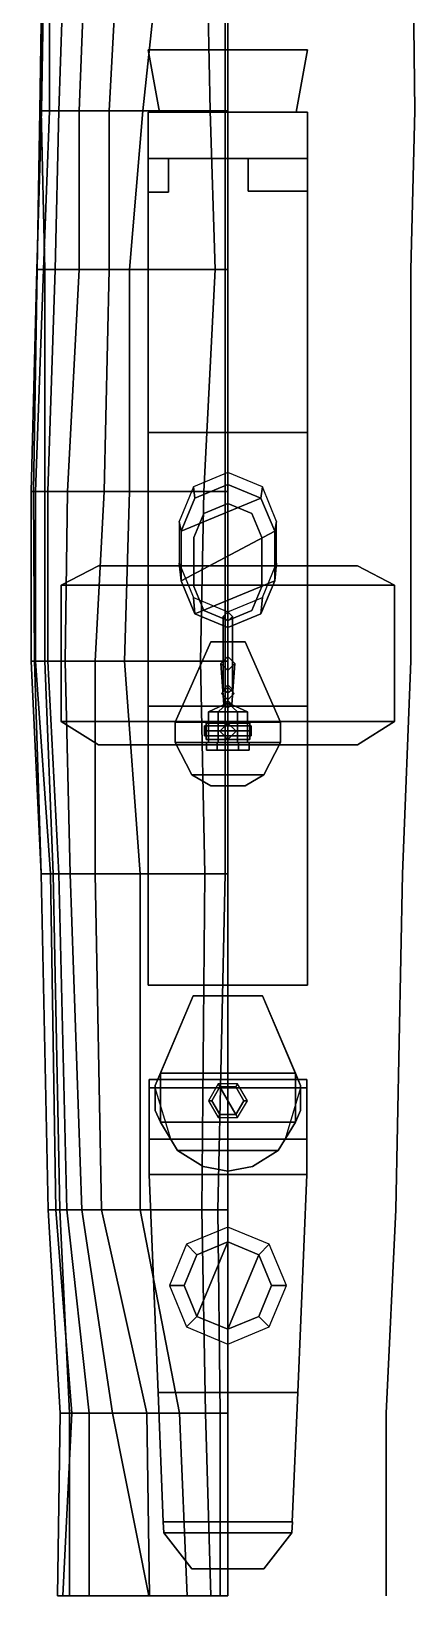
# Model space of a CAD drawing. Extents: x -5 to 4.8, y -34.4 to 50.8.
# Drawn here: x -5.04 to 4.79, y -34.43 to 5.68 of the extents above; entities that cross this region are included whole.
import ezdxf

# ---------------------------------------------------------------- set-up
doc = ezdxf.new("R2010")
doc.units = 0
doc.layers.get('0').update_dxf_attribs({"linetype": 'CONTINUOUS'})
doc.layers.add('RAILINGS', color=6, linetype='CONTINUOUS')

msp = doc.modelspace()

# ---------------------------------------------------------------- linework, layer by layer
for points in [[(-4.74, 8.7, 1.15), (-4.69, 8.7, 0.42), (-4.78, 3.64, -0.41), (-4.82, 3.64, 0.21)], [(-4.74, 8.7, 3.3), (-4.74, 8.7, 1.15), (-4.82, 3.64, 0.21), (-4.79, 3.64, 3.14)], [(0, 8.7, 3.46), (-4.74, 8.7, 3.3), (-4.79, 3.64, 3.14), (0, 3.64, 3.3)], [(-4.69, 8.7, 0.42), (-4.57, 8.7, -0.37), (-4.57, 3.64, -1.24), (-4.78, 3.64, -0.41)], [(-4.57, 8.7, -0.37), (-4.16, 8.7, -1.48), (-4.33, 3.64, -1.64), (-4.57, 3.64, -1.24)], [(-4.16, 8.7, -1.48), (-3.62, 8.7, -2.08), (-3.81, 3.64, -2.19), (-4.33, 3.64, -1.64)], [(-3.62, 8.7, -2.08), (-2.77, 8.7, -2.53), (-3.04, 3.64, -2.51), (-3.81, 3.64, -2.19)], [(-2.77, 8.7, -2.53), (-1.64, 8.7, -2.83), (-2.18, 3.64, -2.71), (-3.04, 3.64, -2.51)], [(-1.64, 8.7, -2.83), (-0.56, 8.7, -2.99), (-0.45, 3.64, -2.89), (-2.18, 3.64, -2.71)], [(-0.56, 8.7, -2.99), (-0.07, 8.7, -3), (-0.07, 3.64, -2.93), (-0.45, 3.64, -2.89)], [(-0.07, 8.7, -3), (0, 8.7, -3.02), (0, 3.64, -2.94), (-0.07, 3.64, -2.93)], [(1.75, 3.6, 5.51), (2.04, 5.2, 6.92), (-2.04, 5.2, 6.92), (-1.75, 3.6, 5.51)], [(-1.75, 3.6, 5.51), (-2.04, 5.2, 6.92), (2.04, 5.2, 6.92), (1.75, 3.6, 5.51)], [(-4.78, 3.64, -0.41), (-4.57, 3.64, -1.24), (-4.73, -0.43, -1.17), (-4.9, -0.43, -0.46)], [(-4.82, 3.64, 0.21), (-4.78, 3.64, -0.41), (-4.9, -0.43, -0.46), (-4.89, -0.43, 1.61)], [(-4.79, 3.64, 3.14), (-4.82, 3.64, 0.21), (-4.89, -0.43, 1.61), (-4.69, -0.43, 3.07)], [(0, 3.64, 3.3), (-4.79, 3.64, 3.14), (-4.69, -0.43, 3.07), (0, -0.43, 3.2)], [(-4.57, 3.64, -1.24), (-4.33, 3.64, -1.64), (-4.43, -0.43, -1.84), (-4.73, -0.43, -1.17)], [(-4.33, 3.64, -1.64), (-3.81, 3.64, -2.19), (-3.81, -0.43, -2.29), (-4.43, -0.43, -1.84)], [(-3.81, 3.64, -2.19), (-3.04, 3.64, -2.51), (-3.04, -0.43, -2.61), (-3.81, -0.43, -2.29)], [(-3.04, 3.64, -2.51), (-2.18, 3.64, -2.71), (-2.52, -0.43, -2.7), (-3.04, -0.43, -2.61)], [(-2.18, 3.64, -2.71), (-0.45, 3.64, -2.89), (-0.33, -0.43, -2.97), (-2.52, -0.43, -2.7)], [(-0.45, 3.64, -2.89), (-0.07, 3.64, -2.93), (-0.07, -0.43, -2.98), (-0.33, -0.43, -2.97)], [(-0.07, 3.64, -2.93), (0, 3.64, -2.94), (0, -0.43, -3.04), (-0.07, -0.43, -2.98)], [(2.04, 3.6, 5.66), (-2.04, 3.6, 5.66), (-2.04, 2.41, 5.66), (2.04, 2.41, 5.66)], [(2.04, 3.6, 3.2), (-2.04, 3.6, 3.2), (-2.04, 3.6, 5.66), (2.04, 3.6, 5.66)], [(-2.04, 2.41, 5.66), (-2.04, 3.6, 5.66), (-2.04, 3.6, 3.2), (-2.04, 2.41, 3.2)], [(2.04, 2.41, 3.2), (2.04, 3.6, 3.2), (2.04, 3.6, 5.66), (2.04, 2.41, 5.66)], [(2.04, 2.41, 5.66), (-2.04, 2.41, 5.66), (-2.04, 2.41, 4.45), (2.04, 2.41, 4.45)], [(-1.52, 2.41, 5.45), (-2.04, 2.41, 5.45), (-2.04, 1.55, 5.45), (-1.52, 1.55, 5.45)], [(-2.04, 1.55, 5.45), (-2.04, 2.41, 5.45), (-2.04, 2.41, 4.45), (-2.04, 1.55, 4.45)], [(2.04, 2.41, 4.45), (-2.04, 2.41, 4.45), (-2.04, -4.61, 4.45), (2.04, -4.61, 4.45)], [(-2.04, -4.61, 4.45), (-2.04, 2.41, 4.45), (-2.04, 2.41, 3.2), (-2.04, -4.61, 3)], [(-1.52, 1.55, 4.45), (-1.52, 2.41, 4.45), (-1.52, 2.41, 5.45), (-1.52, 1.55, 5.45)], [(2.04, 2.41, 5.45), (0.52, 2.41, 5.45), (0.52, 1.58, 5.45), (2.04, 1.58, 5.45)], [(0.52, 1.58, 5.45), (0.52, 2.41, 5.45), (0.52, 2.41, 4.45), (0.52, 1.58, 4.45)], [(2.04, 1.58, 4.45), (2.04, 2.41, 4.45), (2.04, 2.41, 5.45), (2.04, 1.58, 5.45)], [(2.04, -4.61, 3), (2.04, 2.41, 3.2), (2.04, 2.41, 4.45), (2.04, -4.61, 4.45)], [(-1.52, 1.55, 5.45), (-2.04, 1.55, 5.45), (-2.04, 1.55, 4.45), (-1.52, 1.55, 4.45)], [(2.04, 1.58, 5.45), (0.52, 1.58, 5.45), (0.52, 1.58, 4.45), (2.04, 1.58, 4.45)], [(-4.9, -0.43, -0.46), (-4.73, -0.43, -1.17), (-4.93, -6.12, -1.25), (-5.04, -6.12, -0.63)], [(-4.89, -0.43, 1.61), (-4.9, -0.43, -0.46), (-5.04, -6.12, -0.63), (-4.98, -6.12, 1.08)], [(-4.69, -0.43, 3.07), (-4.89, -0.43, 1.61), (-4.98, -6.12, 1.08), (-4.69, -6.12, 2.89)], [(-4.73, -0.43, -1.17), (-4.43, -0.43, -1.84), (-4.62, -6.12, -1.92), (-4.93, -6.12, -1.25)], [(0, -0.43, 3.2), (-4.69, -0.43, 3.07), (-4.69, -6.12, 2.89), (0, -6.12, 3.04)], [(-4.43, -0.43, -1.84), (-3.81, -0.43, -2.29), (-4.11, -6.12, -2.37), (-4.62, -6.12, -1.92)], [(-3.81, -0.43, -2.29), (-3.04, -0.43, -2.61), (-3.17, -6.12, -2.69), (-4.11, -6.12, -2.37)], [(-3.04, -0.43, -2.61), (-2.52, -0.43, -2.7), (-2.52, -6.12, -2.81), (-3.17, -6.12, -2.69)], [(-2.52, -0.43, -2.7), (-0.33, -0.43, -2.97), (-0.62, -6.12, -3.05), (-2.52, -6.12, -2.81)], [(-0.33, -0.43, -2.97), (-0.07, -0.43, -2.98), (-0.07, -6.12, -3.06), (-0.62, -6.12, -3.05)], [(-0.07, -0.43, -2.98), (0, -0.43, -3.04), (0, -6.12, -3.12), (-0.07, -6.12, -3.06)], [(2.04, -4.61, 5.22), (-2.04, -4.61, 5.22), (-2.04, -11.63, 5.22), (2.04, -11.63, 5.22)], [(-2.04, -11.63, 5.22), (-2.04, -4.61, 5.22), (-2.04, -4.61, 2.97), (-2.04, -11.63, 2.94)], [(2.04, -4.61, 4.45), (-2.04, -4.61, 4.45), (-2.04, -4.61, 5.22), (2.04, -4.61, 5.22)], [(2.04, -11.63, 2.94), (2.04, -4.61, 2.97), (2.04, -4.61, 5.22), (2.04, -11.63, 5.22)], [(-0.884, -6.006, 5.22), (-1.25, -6.89, 5.22), (-1.2, -7.14, 9.68), (-0.849, -6.29, 9.76)], [(-1.2, -7.14, 9.68), (0.849, -6.29, 9.76), (0, -5.94, 9.79), (-0.849, -6.29, 9.76)], [(0, -5.64, 5.22), (-0.884, -6.006, 5.22), (-0.849, -6.29, 9.76), (0, -5.94, 9.79)], [(0.884, -6.006, 5.22), (0, -5.64, 5.22), (0, -5.94, 9.79), (0.849, -6.29, 9.76)], [(1.25, -6.89, 5.22), (0.884, -6.006, 5.22), (0.849, -6.29, 9.76), (1.2, -7.14, 9.68)], [(-4.98, -6.12, 1.08), (-5.04, -6.12, -0.63), (-5.04, -10.47, -0.6), (-4.96, -10.47, 1.48)], [(-5.04, -6.12, -0.63), (-4.93, -6.12, -1.25), (-4.93, -10.47, -1.22), (-5.04, -10.47, -0.6)], [(-4.69, -6.12, 2.89), (-4.98, -6.12, 1.08), (-4.96, -10.47, 1.48), (-4.69, -10.47, 2.92)], [(-4.93, -6.12, -1.25), (-4.62, -6.12, -1.92), (-4.62, -10.47, -1.89), (-4.93, -10.47, -1.22)], [(0, -6.12, 3.04), (-4.69, -6.12, 2.89), (-4.69, -10.47, 2.92), (0, -10.47, 3.07)], [(-4.62, -6.12, -1.92), (-4.11, -6.12, -2.37), (-4.17, -10.47, -2.34), (-4.62, -10.47, -1.89)], [(-4.11, -6.12, -2.37), (-3.17, -6.12, -2.69), (-3.4, -10.47, -2.66), (-4.17, -10.47, -2.34)], [(-3.17, -6.12, -2.69), (-2.52, -6.12, -2.81), (-2.65, -10.47, -2.78), (-3.4, -10.47, -2.66)], [(-2.52, -6.12, -2.81), (-0.62, -6.12, -3.05), (-0.7, -10.47, -3.06), (-2.65, -10.47, -2.78)], [(-1.2, -8.41, 9.52), (1.2, -7.14, 9.68), (0.849, -6.29, 9.76), (-1.2, -7.14, 9.68)], [(-0.62, -6.12, -3.05), (-0.07, -6.12, -3.06), (-0.07, -10.47, -3.07), (-0.7, -10.47, -3.06)], [(-0.07, -6.12, -3.06), (0, -6.12, -3.12), (0, -10.47, -3.09), (-0.07, -10.47, -3.07)], [(-0.615, -6.685, 9.72), (-0.87, -7.3, 9.65), (-0.87, -7.3, 10.93), (-0.615, -6.685, 11.18)], [(-0.87, -7.3, 9.65), (-0.615, -6.685, 9.72), (-0.615, -6.685, 11.18), (-0.87, -7.3, 10.93)], [(0, -6.43, 9.74), (-0.615, -6.685, 9.72), (-0.615, -6.685, 11.18), (0, -6.43, 11.25)], [(-0.615, -6.685, 9.72), (0, -6.43, 9.74), (0, -6.43, 11.25), (-0.615, -6.685, 11.18)], [(0.615, -6.685, 9.72), (0, -6.43, 9.74), (0, -6.43, 11.25), (0.615, -6.685, 11.18)], [(0, -6.43, 9.74), (0.615, -6.685, 9.72), (0.615, -6.685, 11.18), (0, -6.43, 11.25)], [(0.87, -7.3, 9.65), (0.615, -6.685, 9.72), (0.615, -6.685, 11.18), (0.87, -7.3, 10.93)], [(0.615, -6.685, 9.72), (0.87, -7.3, 9.65), (0.87, -7.3, 10.93), (0.615, -6.685, 11.18)], [(-1.25, -6.89, 5.22), (-1.25, -7.96, 5.22), (-1.2, -8.41, 9.52), (-1.2, -7.14, 9.68)], [(-0.849, -9.26, 9.46), (1.2, -8.41, 9.52), (1.2, -7.14, 9.68), (-1.2, -8.41, 9.52)], [(1.25, -7.96, 5.22), (1.25, -6.89, 5.22), (1.2, -7.14, 9.68), (1.2, -8.41, 9.52)], [(-0.87, -7.3, 9.65), (-0.87, -8.56, 9.5), (-0.87, -8.56, 10.45), (-0.87, -7.3, 10.93)], [(-0.87, -8.56, 9.5), (-0.87, -7.3, 9.65), (-0.87, -7.3, 10.93), (-0.87, -8.56, 10.45)], [(0.87, -8.56, 9.5), (0.87, -7.3, 9.65), (0.87, -7.3, 10.93), (0.87, -8.56, 10.45)], [(0.87, -7.3, 9.65), (0.87, -8.56, 9.5), (0.87, -8.56, 10.45), (0.87, -7.3, 10.93)], [(-1.25, -7.96, 5.22), (-0.884, -8.844, 5.22), (-0.849, -9.26, 9.46), (-1.2, -8.41, 9.52)], [(0.884, -8.844, 5.22), (1.25, -7.96, 5.22), (1.2, -8.41, 9.52), (0.849, -9.26, 9.46)], [(-4.27, -8.52, 5.22), (-3.32, -8.03, 5.22), (3.32, -8.03, 5.22), (4.27, -8.52, 5.22)], [(4.27, -8.52, 5.22), (3.32, -8.03, 5.22), (-3.32, -8.03, 5.22), (-4.27, -8.52, 5.22)], [(0, -9.61, 9.43), (0.849, -9.26, 9.46), (1.2, -8.41, 9.52), (-0.849, -9.26, 9.46)], [(4.27, -12.02, 5.22), (4.27, -8.52, 5.22), (-4.27, -8.52, 5.22), (-4.27, -12.02, 5.22)], [(-4.27, -12.02, 5.22), (-4.27, -8.52, 5.22), (4.27, -8.52, 5.22), (4.27, -12.02, 5.22)], [(-0.87, -8.56, 9.5), (-0.615, -9.175, 9.46), (-0.615, -9.175, 10.28), (-0.87, -8.56, 10.45)], [(-0.615, -9.175, 9.46), (-0.87, -8.56, 9.5), (-0.87, -8.56, 10.45), (-0.615, -9.175, 10.28)], [(0.615, -9.175, 9.46), (0.87, -8.56, 9.5), (0.87, -8.56, 10.45), (0.615, -9.175, 10.28)], [(0.87, -8.56, 9.5), (0.615, -9.175, 9.46), (0.615, -9.175, 10.28), (0.87, -8.56, 10.45)], [(-0.884, -8.844, 5.22), (0, -9.21, 5.22), (0, -9.61, 9.43), (-0.849, -9.26, 9.46)], [(-0.615, -9.175, 9.46), (0, -9.43, 9.44), (0, -9.43, 10.21), (-0.615, -9.175, 10.28)], [(0, -9.43, 9.44), (-0.615, -9.175, 9.46), (-0.615, -9.175, 10.28), (0, -9.43, 10.21)], [(0, -9.21, 5.22), (-0.12, -9.33, 5.22), (-0.12, -11.2, 12.28), (0, -11.08, 12.28)], [(0, -9.21, 5.22), (0.884, -8.844, 5.22), (0.849, -9.26, 9.46), (0, -9.61, 9.43)], [(0, -9.43, 9.44), (0.615, -9.175, 9.46), (0.615, -9.175, 10.28), (0, -9.43, 10.21)], [(0.615, -9.175, 9.46), (0, -9.43, 9.44), (0, -9.43, 10.21), (0.615, -9.175, 10.28)], [(0.12, -9.33, 5.22), (0, -9.21, 5.22), (0, -11.08, 12.28), (0.12, -11.2, 12.28)], [(-0.12, -9.33, 5.22), (0, -9.45, 5.22), (0, -11.29, 12.28), (-0.12, -11.2, 12.28)], [(0, -9.45, 5.22), (0.12, -9.33, 5.22), (0.12, -11.2, 12.28), (0, -11.29, 12.28)], [(0.44, -9.98, 7.38), (1.35, -12.04, 7.38), (-1.35, -12.04, 7.38), (-0.44, -9.98, 7.38)], [(-0.44, -9.98, 7.38), (-1.35, -12.04, 7.38), (1.35, -12.04, 7.38), (0.44, -9.98, 7.38)], [(0, -10.35, 5.22), (-0.18, -10.53, 5.22), (-0.1, -11.58, 16.28), (0, -11.48, 16.28)], [(0.18, -10.53, 5.22), (0, -10.35, 5.22), (0, -11.48, 16.28), (0.1, -11.58, 16.28)], [(-4.96, -10.47, 1.48), (-5.04, -10.47, -0.6), (-4.79, -15.92, -0.69), (-4.79, -15.92, 0.75)], [(-5.04, -10.47, -0.6), (-4.93, -10.47, -1.22), (-4.55, -15.92, -1.27), (-4.79, -15.92, -0.69)], [(-4.69, -10.47, 2.92), (-4.96, -10.47, 1.48), (-4.79, -15.92, 0.75), (-4.48, -15.92, 2.81)], [(-4.93, -10.47, -1.22), (-4.62, -10.47, -1.89), (-4.33, -15.92, -1.69), (-4.55, -15.92, -1.27)], [(0, -10.47, 3.07), (-4.69, -10.47, 2.92), (-4.48, -15.92, 2.81), (0, -15.92, 2.97)], [(-4.62, -10.47, -1.89), (-4.17, -10.47, -2.34), (-4.04, -15.92, -1.97), (-4.33, -15.92, -1.69)], [(-4.17, -10.47, -2.34), (-3.4, -10.47, -2.66), (-3.4, -15.92, -2.3), (-4.04, -15.92, -1.97)], [(-3.4, -10.47, -2.66), (-2.65, -10.47, -2.78), (-2.25, -15.92, -2.64), (-3.4, -15.92, -2.3)], [(-2.65, -10.47, -2.78), (-0.7, -10.47, -3.06), (-0.59, -15.92, -2.97), (-2.25, -15.92, -2.64)], [(-0.7, -10.47, -3.06), (-0.07, -10.47, -3.07), (-0.07, -15.92, -2.98), (-0.59, -15.92, -2.97)], [(-0.18, -10.53, 5.22), (0, -10.71, 5.22), (0, -11.68, 16.28), (-0.1, -11.58, 16.28)], [(-0.07, -10.47, -3.07), (0, -10.47, -3.09), (0, -15.92, -3.05), (-0.07, -15.92, -2.98)], [(0, -10.71, 5.22), (0.18, -10.53, 5.22), (0.1, -11.58, 16.28), (0, -11.68, 16.28)], [(0, -11.14, 5.22), (-0.16, -11.3, 5.22), (-0.16, -11.3, 7.38), (0, -11.14, 7.38)], [(0.16, -11.3, 5.22), (0, -11.14, 5.22), (0, -11.14, 7.38), (0.16, -11.3, 7.38)], [(2.04, -11.63, 5.22), (-2.04, -11.63, 5.22), (-2.04, -11.63, 3.75), (2.04, -11.63, 3.75)], [(2.04, -11.63, 3.75), (-2.04, -11.63, 3.75), (-2.04, -18.78, 3.75), (2.04, -18.78, 3.75)], [(-2.04, -18.78, 3.75), (-2.04, -11.63, 3.75), (-2.04, -11.63, 2.94), (-2.04, -18.78, 2.86)], [(-0.5, -11.77, 8.71), (-0.25, -11.77, 9.143), (0, -11.54, 8.71)], [(-0.25, -11.77, 8.277), (-0.5, -11.77, 8.71), (0, -11.54, 8.71)], [(-0.25, -11.77, 9.143), (0.25, -11.77, 9.143), (0, -11.54, 8.71)], [(0.25, -11.77, 8.277), (-0.25, -11.77, 8.277), (0, -11.54, 8.71)], [(-0.16, -11.3, 5.22), (0, -11.46, 5.22), (0, -11.46, 7.38), (-0.16, -11.3, 7.38)], [(0, -11.68, 16.28), (0.1, -11.58, 16.28), (0, -11.48, 16.28), (-0.1, -11.58, 16.28)], [(0, -11.46, 5.22), (0.16, -11.3, 5.22), (0.16, -11.3, 7.38), (0, -11.46, 7.38)], [(0.25, -11.77, 9.143), (0.5, -11.77, 8.71), (0, -11.54, 8.71)], [(0.5, -11.77, 8.71), (0.25, -11.77, 8.277), (0, -11.54, 8.71)], [(2.04, -18.78, 2.86), (2.04, -11.63, 2.94), (2.04, -11.63, 3.75), (2.04, -18.78, 3.75)], [(-4.27, -12.02, 5.22), (-3.32, -12.62, 5.22), (3.32, -12.62, 5.22), (4.27, -12.02, 5.22)], [(4.27, -12.02, 5.22), (3.32, -12.62, 5.22), (-3.32, -12.62, 5.22), (-4.27, -12.02, 5.22)], [(-0.5, -12.56, 8.71), (-0.25, -12.56, 9.143), (-0.25, -11.77, 9.143), (-0.5, -11.77, 8.71)], [(-0.25, -12.56, 8.277), (-0.5, -12.56, 8.71), (-0.5, -11.77, 8.71), (-0.25, -11.77, 8.277)], [(-0.25, -12.56, 9.143), (0.25, -12.56, 9.143), (0.25, -11.77, 9.143), (-0.25, -11.77, 9.143)], [(0.25, -12.56, 8.277), (-0.25, -12.56, 8.277), (-0.25, -11.77, 8.277), (0.25, -11.77, 8.277)], [(0.25, -12.56, 9.143), (0.5, -12.56, 8.71), (0.5, -11.77, 8.71), (0.25, -11.77, 9.143)], [(0.5, -12.56, 8.71), (0.25, -12.56, 8.277), (0.25, -11.77, 8.277), (0.5, -11.77, 8.71)], [(1.35, -12.04, 7.38), (1.35, -12.56, 7.38), (-1.35, -12.56, 7.38), (-1.35, -12.04, 7.38)], [(-1.35, -12.04, 7.38), (-1.35, -12.56, 7.38), (1.35, -12.56, 7.38), (1.35, -12.04, 7.38)], [(-0.6, -12.13, 8.71), (-0.6, -12.26, 8.84), (0.6, -12.26, 8.84), (0.6, -12.13, 8.71)], [(-0.6, -12.26, 8.58), (-0.6, -12.13, 8.71), (0.6, -12.13, 8.71), (0.6, -12.26, 8.58)], [(-0.6, -12.13, 8.71), (-0.6, -12.26, 8.58), (-0.6, -12.39, 8.71), (-0.6, -12.26, 8.84)], [(-0.6, -12.26, 8.84), (-0.6, -12.39, 8.71), (0.6, -12.39, 8.71), (0.6, -12.26, 8.84)], [(-0.6, -12.39, 8.71), (-0.6, -12.26, 8.58), (0.6, -12.26, 8.58), (0.6, -12.39, 8.71)], [(-0.56, -12.43, 8.89), (-0.56, -12.1, 8.89), (-0.56, -12.06, 8.71), (-0.56, -12.48, 8.71)], [(-0.56, -12.48, 8.71), (-0.56, -12.06, 8.71), (-0.56, -12.1, 8.89), (-0.56, -12.43, 8.89)], [(-0.56, -12.48, 8.71), (-0.56, -12.06, 8.71), (-0.56, -12.06, 8.06), (-0.56, -12.48, 8.06)], [(-0.56, -12.48, 8.06), (-0.56, -12.06, 8.06), (-0.56, -12.06, 8.71), (-0.56, -12.48, 8.71)], [(0.56, -12.48, 8.06), (0.56, -12.06, 8.06), (-0.56, -12.06, 8.06), (-0.56, -12.48, 8.06)], [(-0.56, -12.48, 8.06), (-0.56, -12.06, 8.06), (0.56, -12.06, 8.06), (0.56, -12.48, 8.06)], [(0, -12.06, 7.38), (-0.21, -12.27, 7.38), (-0.21, -12.27, 8.06), (0, -12.06, 8.06)], [(-0.21, -12.27, 7.38), (0, -12.48, 7.38), (0, -12.48, 8.06), (-0.21, -12.27, 8.06)], [(0.21, -12.27, 7.38), (0, -12.06, 7.38), (0, -12.06, 8.06), (0.21, -12.27, 8.06)], [(0, -12.48, 7.38), (0.21, -12.27, 7.38), (0.21, -12.27, 8.06), (0, -12.48, 8.06)], [(0.56, -12.48, 8.71), (0.56, -12.06, 8.71), (0.56, -12.06, 8.06), (0.56, -12.48, 8.06)], [(0.56, -12.48, 8.06), (0.56, -12.06, 8.06), (0.56, -12.06, 8.71), (0.56, -12.48, 8.71)], [(0.56, -12.43, 8.89), (0.56, -12.1, 8.89), (0.56, -12.06, 8.71), (0.56, -12.48, 8.71)], [(0.56, -12.48, 8.71), (0.56, -12.06, 8.71), (0.56, -12.1, 8.89), (0.56, -12.43, 8.89)], [(0.6, -12.26, 8.84), (0.6, -12.39, 8.71), (0.6, -12.26, 8.58), (0.6, -12.13, 8.71)], [(-1.35, -12.56, 7.38), (-0.92, -13.39, 7.38), (0.92, -13.39, 7.38), (1.35, -12.56, 7.38)], [(1.35, -12.56, 7.38), (0.92, -13.39, 7.38), (-0.92, -13.39, 7.38), (-1.35, -12.56, 7.38)], [(-0.55, -12.75, 8.71), (-0.275, -12.75, 9.186), (-0.275, -12.56, 9.186), (-0.55, -12.56, 8.71)], [(-0.275, -12.75, 8.234), (-0.55, -12.75, 8.71), (-0.55, -12.56, 8.71), (-0.275, -12.56, 8.234)], [(-0.275, -12.56, 9.186), (0.275, -12.56, 9.186), (0.55, -12.56, 8.71), (-0.55, -12.56, 8.71)], [(-0.55, -12.56, 8.71), (0.55, -12.56, 8.71), (0.275, -12.56, 8.234), (-0.275, -12.56, 8.234)], [(-0.55, -12.75, 8.71), (0.55, -12.75, 8.71), (0.275, -12.75, 9.186), (-0.275, -12.75, 9.186)], [(-0.275, -12.75, 8.234), (0.275, -12.75, 8.234), (0.55, -12.75, 8.71), (-0.55, -12.75, 8.71)], [(-0.275, -12.75, 9.186), (0.275, -12.75, 9.186), (0.275, -12.56, 9.186), (-0.275, -12.56, 9.186)], [(0.275, -12.75, 8.234), (-0.275, -12.75, 8.234), (-0.275, -12.56, 8.234), (0.275, -12.56, 8.234)], [(0.275, -12.75, 9.186), (0.55, -12.75, 8.71), (0.55, -12.56, 8.71), (0.275, -12.56, 9.186)], [(0.55, -12.75, 8.71), (0.275, -12.75, 8.234), (0.275, -12.56, 8.234), (0.55, -12.56, 8.71)], [(0.92, -13.39, 7.38), (0.44, -13.67, 7.38), (-0.44, -13.67, 7.38), (-0.92, -13.39, 7.38)], [(-0.92, -13.39, 7.38), (-0.44, -13.67, 7.38), (0.44, -13.67, 7.38), (0.92, -13.39, 7.38)], [(-4.79, -15.92, -0.69), (-4.55, -15.92, -1.27), (-4.41, -24.54, -0.64), (-4.61, -24.54, -0.1)], [(-4.48, -15.92, 2.81), (-4.79, -15.92, 0.75), (-4.61, -24.54, 1.14), (-4.31, -24.54, 3)], [(-4.79, -15.92, 0.75), (-4.79, -15.92, -0.69), (-4.61, -24.54, -0.1), (-4.61, -24.54, 1.14)], [(-4.55, -15.92, -1.27), (-4.33, -15.92, -1.69), (-4.13, -24.54, -1.1), (-4.41, -24.54, -0.64)], [(0, -15.92, 2.97), (-4.48, -15.92, 2.81), (-4.31, -24.54, 3), (0, -24.54, 3.09)], [(-4.33, -15.92, -1.69), (-4.04, -15.92, -1.97), (-3.74, -24.54, -1.4), (-4.13, -24.54, -1.1)], [(-4.04, -15.92, -1.97), (-3.4, -15.92, -2.3), (-3.24, -24.54, -1.71), (-3.74, -24.54, -1.4)], [(-3.4, -15.92, -2.3), (-2.25, -15.92, -2.64), (-2.25, -24.54, -2.16), (-3.24, -24.54, -1.71)], [(-2.25, -15.92, -2.64), (-0.59, -15.92, -2.97), (-0.67, -24.54, -2.77), (-2.25, -24.54, -2.16)], [(-0.59, -15.92, -2.97), (-0.07, -15.92, -2.98), (-0.26, -24.54, -2.89), (-0.67, -24.54, -2.77)], [(-0.07, -15.92, -2.98), (0, -15.92, -3.05), (0, -24.54, -2.98), (-0.26, -24.54, -2.89)], [(2.04, -18.78, 3.75), (-2.04, -18.78, 3.75), (-2.04, -18.78, 2.86), (2.04, -18.78, 2.86)], [(1.73, -21.03, 5.97), (0.89, -19.05, 5.97), (-0.89, -19.05, 5.97), (-1.73, -21.03, 5.97)], [(-1.73, -21.03, 5.97), (-0.89, -19.05, 5.97), (0.89, -19.05, 5.97), (1.73, -21.03, 5.97)], [(2.02, -21.2, 2.96), (-2.02, -21.2, 2.96), (-2.02, -21.2, 3.84), (2.02, -21.2, 3.84)], [(-2.02, -23.63, 3.84), (-2.02, -21.2, 3.84), (-2.02, -21.2, 2.96), (-2.02, -23.63, 3.02)], [(2.02, -21.2, 3.84), (-2.02, -21.2, 3.84), (-2.02, -21.41, 3.84), (2.02, -21.41, 3.84)], [(-1.86, -21.99, 5.97), (-1.86, -21.35, 5.97), (-1.73, -21.03, 5.97), (-1.73, -22.29, 5.97)], [(-1.73, -22.29, 5.97), (-1.73, -21.03, 5.97), (-1.86, -21.35, 5.97), (-1.86, -21.99, 5.97)], [(1.73, -22.29, 5.97), (1.73, -21.03, 5.97), (-1.73, -21.03, 5.97), (-1.73, -22.29, 5.97)], [(-1.73, -22.29, 5.97), (-1.73, -21.03, 5.97), (1.73, -21.03, 5.97), (1.73, -22.29, 5.97)], [(1.73, -22.29, 5.97), (1.73, -21.03, 5.97), (1.86, -21.35, 5.97), (1.86, -21.99, 5.97)], [(1.86, -21.99, 5.97), (1.86, -21.35, 5.97), (1.73, -21.03, 5.97), (1.73, -22.29, 5.97)], [(2.02, -23.63, 3.02), (2.02, -21.2, 2.96), (2.02, -21.2, 3.84), (2.02, -23.63, 3.84)], [(-1.465, -22.73, 5.97), (-1.86, -21.41, 5.97), (-2.02, -21.41, 3.84), (-2.02, -22.73, 3.84)], [(2.02, -21.41, 3.84), (-2.02, -21.41, 3.84), (-1.86, -21.41, 5.97), (1.86, -21.41, 5.97)], [(-0.41, -21.74, 6.75), (-0.205, -21.385, 6.75), (-0.25, -21.307, 5.97), (-0.5, -21.74, 5.97)], [(-0.41, -21.74, 6.75), (-0.205, -22.095, 6.75), (0.205, -22.095, 6.75), (-0.205, -21.385, 6.75)], [(-0.205, -21.385, 6.75), (0.205, -21.385, 6.75), (0.25, -21.307, 5.97), (-0.25, -21.307, 5.97)], [(-0.205, -21.385, 6.75), (0.205, -22.095, 6.75), (0.41, -21.74, 6.75), (0.205, -21.385, 6.75)], [(0.205, -21.385, 6.75), (0.41, -21.74, 6.75), (0.5, -21.74, 5.97), (0.25, -21.307, 5.97)], [(2.02, -22.73, 3.84), (2.02, -21.41, 3.84), (1.86, -21.41, 5.97), (1.465, -22.73, 5.97)], [(-0.205, -22.095, 6.75), (-0.41, -21.74, 6.75), (-0.5, -21.74, 5.97), (-0.25, -22.173, 5.97)], [(0.41, -21.74, 6.75), (0.205, -22.095, 6.75), (0.25, -22.173, 5.97), (0.5, -21.74, 5.97)], [(1.29, -23.02, 5.97), (1.73, -22.29, 5.97), (-1.73, -22.29, 5.97), (-1.29, -23.02, 5.97)], [(-1.29, -23.02, 5.97), (-1.73, -22.29, 5.97), (1.73, -22.29, 5.97), (1.29, -23.02, 5.97)], [(0.205, -22.095, 6.75), (-0.205, -22.095, 6.75), (-0.25, -22.173, 5.97), (0.25, -22.173, 5.97)], [(2.02, -22.73, 3.84), (-2.02, -22.73, 3.84), (-2.02, -23.63, 3.84), (2.02, -23.63, 3.84)], [(1.465, -22.73, 5.97), (-1.465, -22.73, 5.97), (-2.02, -22.73, 3.84), (2.02, -22.73, 3.84)], [(-0.63, -23.43, 5.97), (-1.29, -23.02, 5.97), (0, -23.02, 5.97), (0, -23.55, 5.97)], [(0, -23.55, 5.97), (0, -23.02, 5.97), (-1.29, -23.02, 5.97), (-0.63, -23.43, 5.97)], [(0, -23.55, 5.97), (0, -23.02, 5.97), (1.29, -23.02, 5.97), (0.63, -23.43, 5.97)], [(0.63, -23.43, 5.97), (1.29, -23.02, 5.97), (0, -23.02, 5.97), (0, -23.55, 5.97)], [(2.02, -23.63, 4.18), (-2.02, -23.63, 4.18), (-1.79, -29.22, 4.18), (1.79, -29.22, 4.18)], [(2.02, -23.63, 3.84), (-2.02, -23.63, 3.84), (-2.02, -23.63, 4.18), (2.02, -23.63, 4.18)], [(-1.79, -29.22, 4.18), (-2.02, -23.63, 4.18), (-2.02, -23.63, 3.02), (-1.79, -29.22, 3.02)], [(1.79, -29.22, 3.02), (2.02, -23.63, 3.02), (2.02, -23.63, 4.18), (1.79, -29.22, 4.18)], [(-4.31, -24.54, 3), (-4.61, -24.54, 1.14), (-4.3, -29.75, 1.68), (-4.06, -29.75, 3)], [(-4.61, -24.54, 1.14), (-4.61, -24.54, -0.1), (-4.3, -29.75, 0.15), (-4.3, -29.75, 1.68)], [(-4.61, -24.54, -0.1), (-4.41, -24.54, -0.64), (-4, -29.75, -0.6), (-4.3, -29.75, 0.15)], [(-4.41, -24.54, -0.64), (-4.13, -24.54, -1.1), (-3.56, -29.75, -1.01), (-4, -29.75, -0.6)], [(0, -24.54, 3.09), (-4.31, -24.54, 3), (-4.06, -29.75, 3), (0, -29.75, 3.13)], [(-4.13, -24.54, -1.1), (-3.74, -24.54, -1.4), (-2.96, -29.75, -1.36), (-3.56, -29.75, -1.01)], [(-3.74, -24.54, -1.4), (-3.24, -24.54, -1.71), (-2.08, -29.75, -1.67), (-2.96, -29.75, -1.36)], [(-3.24, -24.54, -1.71), (-2.25, -24.54, -2.16), (-1.24, -29.75, -2.12), (-2.08, -29.75, -1.67)], [(-2.25, -24.54, -2.16), (-0.67, -24.54, -2.77), (-0.57, -29.75, -2.58), (-1.24, -29.75, -2.12)], [(-0.67, -24.54, -2.77), (-0.26, -24.54, -2.89), (-0.2, -29.75, -2.93), (-0.57, -29.75, -2.58)], [(-0.26, -24.54, -2.89), (0, -24.54, -2.98), (0, -29.75, -2.98), (-0.2, -29.75, -2.93)], [(-0.792, -25.688, 4.44), (0, -25.36, 4.44), (0, -24.98, 4.18), (-1.061, -25.419, 4.18)], [(0, -25.36, 4.44), (0.792, -25.688, 4.44), (1.061, -25.419, 4.18), (0, -24.98, 4.18)], [(-1.12, -26.48, 4.44), (-0.792, -25.688, 4.44), (-1.061, -25.419, 4.18), (-1.5, -26.48, 4.18)], [(-0.792, -25.688, 4.44), (-1.12, -26.48, 4.44), (-0.792, -27.272, 4.44), (0, -25.36, 4.44)], [(0, -25.36, 4.44), (-0.792, -27.272, 4.44), (0, -27.6, 4.44), (0.792, -25.688, 4.44)], [(0.792, -25.688, 4.44), (1.12, -26.48, 4.44), (1.5, -26.48, 4.18), (1.061, -25.419, 4.18)], [(0.792, -25.688, 4.44), (0, -27.6, 4.44), (0.792, -27.272, 4.44), (1.12, -26.48, 4.44)], [(-0.792, -27.272, 4.44), (-1.12, -26.48, 4.44), (-1.5, -26.48, 4.18), (-1.061, -27.541, 4.18)], [(1.12, -26.48, 4.44), (0.792, -27.272, 4.44), (1.061, -27.541, 4.18), (1.5, -26.48, 4.18)], [(0, -27.6, 4.44), (-0.792, -27.272, 4.44), (-1.061, -27.541, 4.18), (0, -27.98, 4.18)], [(0.792, -27.272, 4.44), (0, -27.6, 4.44), (0, -27.98, 4.18), (1.061, -27.541, 4.18)], [(1.79, -29.22, 5.28), (-1.79, -29.22, 5.28), (-1.66, -32.54, 5.28), (1.65, -32.54, 5.28)], [(1.79, -29.22, 4.18), (-1.79, -29.22, 4.18), (-1.79, -29.22, 5.28), (1.79, -29.22, 5.28)], [(-1.66, -32.54, 5.28), (-1.79, -29.22, 5.28), (-1.79, -29.22, 3.02), (-1.66, -32.54, 3.02)], [(1.65, -32.54, 3.02), (1.79, -29.22, 3.02), (1.79, -29.22, 5.28), (1.65, -32.54, 5.28)], [(-4.3, -29.75, 0.15), (-4, -29.75, -0.6), (-4.23, -34.43, -0.17), (-4.37, -34.43, 0.58)], [(-4.3, -29.75, 1.68), (-4.3, -29.75, 0.15), (-4.37, -34.43, 0.58), (-4.37, -34.43, 1.51)], [(-4.06, -29.75, 3), (-4.3, -29.75, 1.68), (-4.37, -34.43, 1.51), (-4.06, -34.43, 2.91)], [(-4, -29.75, -0.6), (-3.56, -29.75, -1.01), (-3.56, -34.43, -0.75), (-4.23, -34.43, -0.17)], [(0, -29.75, 3.13), (-4.06, -29.75, 3), (-4.06, -34.43, 2.91), (0, -34.43, 3.04)], [(-3.56, -29.75, -1.01), (-2.96, -29.75, -1.36), (-2.03, -34.43, -1.35), (-3.56, -34.43, -0.75)], [(-2.96, -29.75, -1.36), (-2.08, -29.75, -1.67), (-2.01, -34.43, -1.66), (-2.03, -34.43, -1.35)], [(-2.08, -29.75, -1.67), (-1.24, -29.75, -2.12), (-1.04, -34.43, -1.72), (-2.01, -34.43, -1.66)], [(-1.24, -29.75, -2.12), (-0.57, -29.75, -2.58), (-0.44, -34.43, -2.36), (-1.04, -34.43, -1.72)], [(-0.57, -29.75, -2.58), (-0.2, -29.75, -2.93), (-0.2, -34.43, -2.92), (-0.44, -34.43, -2.36)], [(-0.2, -29.75, -2.93), (0, -29.75, -2.98), (0, -34.43, -2.97), (-0.2, -34.43, -2.92)], [(1.65, -32.54, 5.28), (-1.66, -32.54, 5.28), (-1.66, -32.54, 3.02), (1.65, -32.54, 3.02)], [(1.64, -32.82, 5.21), (1.66, -32.54, 5.12), (-1.66, -32.54, 5.12), (-1.64, -32.82, 5.21)], [(-1.64, -32.82, 5.21), (-1.66, -32.54, 5.12), (1.66, -32.54, 5.12), (1.64, -32.82, 5.21)], [(-0.92, -33.74, 5.51), (-1.64, -32.82, 5.21), (1.64, -32.82, 5.21), (0.92, -33.74, 5.51)], [(0.92, -33.74, 5.51), (1.64, -32.82, 5.21), (-1.64, -32.82, 5.21), (-0.92, -33.74, 5.51)]]:
    msp.add_3dface(points)
at = {"layer": 'RAILINGS'}
for points in [[(-4.79, 3.64, 4.22), (-4.73, 8.7, 4.31), (-4.73, 8.7, 3.3), (-4.79, 3.64, 3.14)], [(-4.79, 3.64, 3.14), (-4.73, 8.7, 3.3), (-4.73, 8.7, 4.31), (-4.79, 3.64, 4.22)], [(4.79, 3.64, 4.22), (4.73, 8.7, 4.31), (4.73, 8.7, 3.3), (4.79, 3.64, 3.14)], [(4.79, 3.64, 3.14), (4.73, 8.7, 3.3), (4.73, 8.7, 4.31), (4.79, 3.64, 4.22)], [(-4.69, -0.43, 3.07), (-4.79, 3.64, 3.14), (-4.79, 3.64, 4.22), (-4.69, -0.43, 4.39)], [(-4.69, -0.43, 4.39), (-4.79, 3.64, 4.22), (-4.79, 3.64, 3.14), (-4.69, -0.43, 3.07)], [(4.69, -0.43, 3.07), (4.79, 3.64, 3.14), (4.79, 3.64, 4.22), (4.69, -0.43, 4.39)], [(4.69, -0.43, 4.39), (4.79, 3.64, 4.22), (4.79, 3.64, 3.14), (4.69, -0.43, 3.07)], [(-2.04, -4.61, 5.49), (-2.04, 1.55, 5.49), (-2.04, 1.55, 4.45), (-2.04, -4.61, 4.45)], [(-2.04, -4.61, 4.45), (-2.04, 1.55, 4.45), (-2.04, 1.55, 5.49), (-2.04, -4.61, 5.49)], [(2.04, -4.61, 5.49), (2.04, 1.58, 5.49), (2.04, 1.58, 4.45), (2.04, -4.61, 4.45)], [(2.04, -4.61, 4.45), (2.04, 1.58, 4.45), (2.04, 1.58, 5.49), (2.04, -4.61, 5.49)], [(-4.69, -6.12, 3.9), (-4.69, -0.43, 4.39), (-4.69, -0.43, 3.07), (-4.69, -6.12, 2.89)], [(-4.69, -6.12, 2.89), (-4.69, -0.43, 3.07), (-4.69, -0.43, 4.39), (-4.69, -6.12, 3.9)], [(4.69, -6.12, 3.9), (4.69, -0.43, 4.39), (4.69, -0.43, 3.07), (4.69, -6.12, 2.89)], [(4.69, -6.12, 2.89), (4.69, -0.43, 3.07), (4.69, -0.43, 4.39), (4.69, -6.12, 3.9)], [(-2.04, -8.03, 6), (-2.04, -4.62, 6), (-2.04, -4.62, 5.22), (-2.04, -8.03, 5.22)], [(-2.04, -8.03, 5.22), (-2.04, -4.62, 5.22), (-2.04, -4.62, 6), (-2.04, -8.03, 6)], [(2.04, -8.03, 5.22), (2.04, -4.62, 5.22), (2.04, -4.62, 6), (2.04, -8.03, 6)], [(2.04, -8.03, 6), (2.04, -4.62, 6), (2.04, -4.62, 5.22), (2.04, -8.03, 5.22)], [(-4.69, -10.47, 2.92), (-4.69, -6.12, 2.89), (-4.69, -6.12, 3.9), (-4.69, -10.47, 3.9)], [(-4.69, -10.47, 3.9), (-4.69, -6.12, 3.9), (-4.69, -6.12, 2.89), (-4.69, -10.47, 2.92)], [(4.69, -10.47, 2.92), (4.69, -6.12, 2.89), (4.69, -6.12, 3.9), (4.69, -10.47, 3.9)], [(4.69, -10.47, 3.9), (4.69, -6.12, 3.9), (4.69, -6.12, 2.89), (4.69, -10.47, 2.92)], [(-4.27, -8.52, 6), (-3.32, -8.03, 6), (-3.32, -8.03, 5.22), (-4.27, -8.52, 5.22)], [(-4.27, -8.52, 5.22), (-3.32, -8.03, 5.22), (-3.32, -8.03, 6), (-4.27, -8.52, 6)], [(-3.32, -8.03, 6), (-2.04, -8.03, 6), (-2.04, -8.03, 5.22), (-3.32, -8.03, 5.22)], [(-3.32, -8.03, 5.22), (-2.04, -8.03, 5.22), (-2.04, -8.03, 6), (-3.32, -8.03, 6)], [(3.32, -8.03, 5.22), (2.04, -8.03, 5.22), (2.04, -8.03, 6), (3.32, -8.03, 6)], [(3.32, -8.03, 6), (2.04, -8.03, 6), (2.04, -8.03, 5.22), (3.32, -8.03, 5.22)], [(4.27, -8.52, 6), (3.32, -8.03, 6), (3.32, -8.03, 5.22), (4.27, -8.52, 5.22)], [(4.27, -8.52, 5.22), (3.32, -8.03, 5.22), (3.32, -8.03, 6), (4.27, -8.52, 6)], [(-4.27, -12.02, 5.22), (-4.27, -8.52, 5.22), (-4.27, -8.52, 6), (-4.27, -12.02, 6)], [(-4.27, -12.02, 6), (-4.27, -8.52, 6), (-4.27, -8.52, 5.22), (-4.27, -12.02, 5.22)], [(4.27, -12.02, 5.22), (4.27, -8.52, 5.22), (4.27, -8.52, 6), (4.27, -12.02, 6)], [(4.27, -12.02, 6), (4.27, -8.52, 6), (4.27, -8.52, 5.22), (4.27, -12.02, 5.22)], [(-1.35, -12.04, 8.32), (-0.44, -9.98, 8.32), (-0.44, -9.98, 7.38), (-1.35, -12.04, 7.38)], [(-1.35, -12.04, 7.38), (-0.44, -9.98, 7.38), (-0.44, -9.98, 8.32), (-1.35, -12.04, 8.32)], [(0.44, -9.98, 8.32), (-0.44, -9.98, 8.32), (-0.44, -9.98, 7.38), (0.44, -9.98, 7.38)], [(0.44, -9.98, 7.38), (-0.44, -9.98, 7.38), (-0.44, -9.98, 8.32), (0.44, -9.98, 8.32)], [(1.35, -12.04, 8.32), (0.44, -9.98, 8.32), (0.44, -9.98, 7.38), (1.35, -12.04, 7.38)], [(1.35, -12.04, 7.38), (0.44, -9.98, 7.38), (0.44, -9.98, 8.32), (1.35, -12.04, 8.32)], [(-4.48, -15.92, 3.89), (-4.69, -10.47, 3.9), (-4.69, -10.47, 2.92), (-4.48, -15.92, 2.81)], [(-4.48, -15.92, 2.81), (-4.69, -10.47, 2.92), (-4.69, -10.47, 3.9), (-4.48, -15.92, 3.89)], [(4.48, -15.92, 3.89), (4.69, -10.47, 3.9), (4.69, -10.47, 2.92), (4.48, -15.92, 2.81)], [(4.48, -15.92, 2.81), (4.69, -10.47, 2.92), (4.69, -10.47, 3.9), (4.48, -15.92, 3.89)], [(-3.32, -12.62, 6), (-4.27, -12.02, 6), (-4.27, -12.02, 5.22), (-3.32, -12.62, 5.22)], [(-3.32, -12.62, 5.22), (-4.27, -12.02, 5.22), (-4.27, -12.02, 6), (-3.32, -12.62, 6)], [(3.32, -12.62, 6), (4.27, -12.02, 6), (4.27, -12.02, 5.22), (3.32, -12.62, 5.22)], [(3.32, -12.62, 5.22), (4.27, -12.02, 5.22), (4.27, -12.02, 6), (3.32, -12.62, 6)], [(-1.35, -12.56, 7.38), (-1.35, -12.04, 7.38), (-1.35, -12.04, 8.32), (-1.35, -12.56, 8.32)], [(-1.35, -12.56, 8.32), (-1.35, -12.04, 8.32), (-1.35, -12.04, 7.38), (-1.35, -12.56, 7.38)], [(1.35, -12.56, 8.32), (1.35, -12.04, 8.32), (1.35, -12.04, 7.38), (1.35, -12.56, 7.38)], [(1.35, -12.56, 7.38), (1.35, -12.04, 7.38), (1.35, -12.04, 8.32), (1.35, -12.56, 8.32)], [(-3.32, -12.62, 6), (3.32, -12.62, 6), (3.32, -12.62, 5.22), (-3.32, -12.62, 5.22)], [(-3.32, -12.62, 5.22), (3.32, -12.62, 5.22), (3.32, -12.62, 6), (-3.32, -12.62, 6)], [(-0.92, -13.39, 7.38), (-1.35, -12.56, 7.38), (-1.35, -12.56, 8.32), (-0.92, -13.39, 8.32)], [(-0.92, -13.39, 8.32), (-1.35, -12.56, 8.32), (-1.35, -12.56, 7.38), (-0.92, -13.39, 7.38)], [(0.92, -13.39, 7.38), (1.35, -12.56, 7.38), (1.35, -12.56, 8.32), (0.92, -13.39, 8.32)], [(0.92, -13.39, 8.32), (1.35, -12.56, 8.32), (1.35, -12.56, 7.38), (0.92, -13.39, 7.38)], [(-0.44, -13.67, 8.32), (-0.92, -13.39, 8.32), (-0.92, -13.39, 7.38), (-0.44, -13.67, 7.38)], [(-0.44, -13.67, 7.38), (-0.92, -13.39, 7.38), (-0.92, -13.39, 8.32), (-0.44, -13.67, 8.32)], [(0.44, -13.67, 8.32), (0.92, -13.39, 8.32), (0.92, -13.39, 7.38), (0.44, -13.67, 7.38)], [(0.44, -13.67, 7.38), (0.92, -13.39, 7.38), (0.92, -13.39, 8.32), (0.44, -13.67, 8.32)], [(0.44, -13.67, 7.38), (-0.44, -13.67, 7.38), (-0.44, -13.67, 8.32), (0.44, -13.67, 8.32)], [(0.44, -13.67, 8.32), (-0.44, -13.67, 8.32), (-0.44, -13.67, 7.38), (0.44, -13.67, 7.38)], [(-4.31, -24.54, 3), (-4.48, -15.92, 2.81), (-4.48, -15.92, 3.89), (-4.31, -24.54, 3.9)], [(-4.31, -24.54, 3.9), (-4.48, -15.92, 3.89), (-4.48, -15.92, 2.81), (-4.31, -24.54, 3)], [(4.31, -24.54, 3), (4.48, -15.92, 2.81), (4.48, -15.92, 3.89), (4.31, -24.54, 3.9)], [(4.31, -24.54, 3.9), (4.48, -15.92, 3.89), (4.48, -15.92, 2.81), (4.31, -24.54, 3)], [(-1.86, -21.35, 6.87), (-0.89, -19.05, 6.87), (-0.89, -19.05, 5.97), (-1.86, -21.35, 5.97)], [(-1.86, -21.35, 5.97), (-0.89, -19.05, 5.97), (-0.89, -19.05, 6.87), (-1.86, -21.35, 6.87)], [(0.89, -19.05, 6.87), (-0.89, -19.05, 6.87), (-0.89, -19.05, 5.97), (0.89, -19.05, 5.97)], [(0.89, -19.05, 5.97), (-0.89, -19.05, 5.97), (-0.89, -19.05, 6.87), (0.89, -19.05, 6.87)], [(1.86, -21.35, 6.87), (0.89, -19.05, 6.87), (0.89, -19.05, 5.97), (1.86, -21.35, 5.97)], [(1.86, -21.35, 5.97), (0.89, -19.05, 5.97), (0.89, -19.05, 6.87), (1.86, -21.35, 6.87)], [(-1.86, -21.99, 5.97), (-1.86, -21.35, 5.97), (-1.86, -21.35, 6.87), (-1.86, -21.99, 6.87)], [(-1.86, -21.99, 6.87), (-1.86, -21.35, 6.87), (-1.86, -21.35, 5.97), (-1.86, -21.99, 5.97)], [(1.86, -21.99, 5.97), (1.86, -21.35, 5.97), (1.86, -21.35, 6.87), (1.86, -21.99, 6.87)], [(1.86, -21.99, 6.87), (1.86, -21.35, 6.87), (1.86, -21.35, 5.97), (1.86, -21.99, 5.97)], [(-1.73, -22.29, 6.87), (-1.86, -21.99, 6.87), (-1.86, -21.99, 5.97), (-1.73, -22.29, 5.97)], [(-1.73, -22.29, 5.97), (-1.86, -21.99, 5.97), (-1.86, -21.99, 6.87), (-1.73, -22.29, 6.87)], [(1.73, -22.29, 6.87), (1.86, -21.99, 6.87), (1.86, -21.99, 5.97), (1.73, -22.29, 5.97)], [(1.73, -22.29, 5.97), (1.86, -21.99, 5.97), (1.86, -21.99, 6.87), (1.73, -22.29, 6.87)], [(-1.29, -23.02, 6.87), (-1.73, -22.29, 6.87), (-1.73, -22.29, 5.97), (-1.29, -23.02, 5.97)], [(-1.29, -23.02, 5.97), (-1.73, -22.29, 5.97), (-1.73, -22.29, 6.87), (-1.29, -23.02, 6.87)], [(1.29, -23.02, 5.97), (1.73, -22.29, 5.97), (1.73, -22.29, 6.87), (1.29, -23.02, 6.87)], [(1.29, -23.02, 6.87), (1.73, -22.29, 6.87), (1.73, -22.29, 5.97), (1.29, -23.02, 5.97)], [(-0.63, -23.43, 6.87), (-1.29, -23.02, 6.87), (-1.29, -23.02, 5.97), (-0.63, -23.43, 5.97)], [(-0.63, -23.43, 5.97), (-1.29, -23.02, 5.97), (-1.29, -23.02, 6.87), (-0.63, -23.43, 6.87)], [(0.63, -23.43, 6.87), (1.29, -23.02, 6.87), (1.29, -23.02, 5.97), (0.63, -23.43, 5.97)], [(0.63, -23.43, 5.97), (1.29, -23.02, 5.97), (1.29, -23.02, 6.87), (0.63, -23.43, 6.87)], [(-1.79, -29.22, 4.18), (-2.02, -23.63, 4.18), (-2.02, -23.63, 4.83), (-1.79, -29.22, 4.83)], [(-1.79, -29.22, 4.83), (-2.02, -23.63, 4.83), (-2.02, -23.63, 4.18), (-1.79, -29.22, 4.18)], [(0, -23.55, 5.97), (-0.63, -23.43, 5.97), (-0.63, -23.43, 6.87), (0, -23.55, 6.87)], [(0, -23.55, 6.87), (-0.63, -23.43, 6.87), (-0.63, -23.43, 5.97), (0, -23.55, 5.97)], [(0, -23.55, 5.97), (0.63, -23.43, 5.97), (0.63, -23.43, 6.87), (0, -23.55, 6.87)], [(0, -23.55, 6.87), (0.63, -23.43, 6.87), (0.63, -23.43, 5.97), (0, -23.55, 5.97)], [(1.79, -29.22, 4.83), (2.02, -23.63, 4.83), (2.02, -23.63, 4.18), (1.79, -29.22, 4.18)], [(1.79, -29.22, 4.18), (2.02, -23.63, 4.18), (2.02, -23.63, 4.83), (1.79, -29.22, 4.83)], [(-4.06, -29.75, 3.96), (-4.31, -24.54, 3.9), (-4.31, -24.54, 3), (-4.06, -29.75, 3)], [(-4.06, -29.75, 3), (-4.31, -24.54, 3), (-4.31, -24.54, 3.9), (-4.06, -29.75, 3.96)], [(4.06, -29.75, 3), (4.31, -24.54, 3), (4.31, -24.54, 3.9), (4.06, -29.75, 3.96)], [(4.06, -29.75, 3.96), (4.31, -24.54, 3.9), (4.31, -24.54, 3), (4.06, -29.75, 3)], [(-4.06, -34.43, 2.91), (-4.06, -29.75, 3), (-4.06, -29.75, 3.96), (-4.06, -34.43, 3.9)], [(-4.06, -34.43, 3.9), (-4.06, -29.75, 3.96), (-4.06, -29.75, 3), (-4.06, -34.43, 2.91)], [(4.06, -34.43, 2.91), (4.06, -29.75, 3), (4.06, -29.75, 3.96), (4.06, -34.43, 3.9)], [(4.06, -34.43, 3.9), (4.06, -29.75, 3.96), (4.06, -29.75, 3), (4.06, -34.43, 2.91)]]:
    msp.add_3dface(points, dxfattribs=at)

doc.saveas('drawing.dxf')
